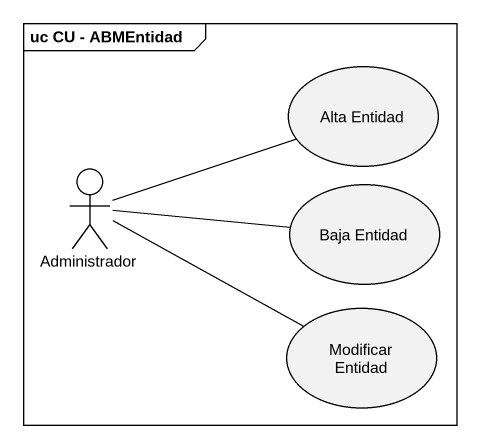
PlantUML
@startuml
mainframe uc CU - ABMEntidad
usecase "Alta Entidad" as Alta_Entidad
actor Administrador
usecase "Baja Entidad" as Baja_Entidad
usecase "Modificar Entidad" as Modificar_Entidad
Administrador -right- Alta_Entidad
Administrador -right- Baja_Entidad
Administrador -right- Modificar_Entidad
@enduml
